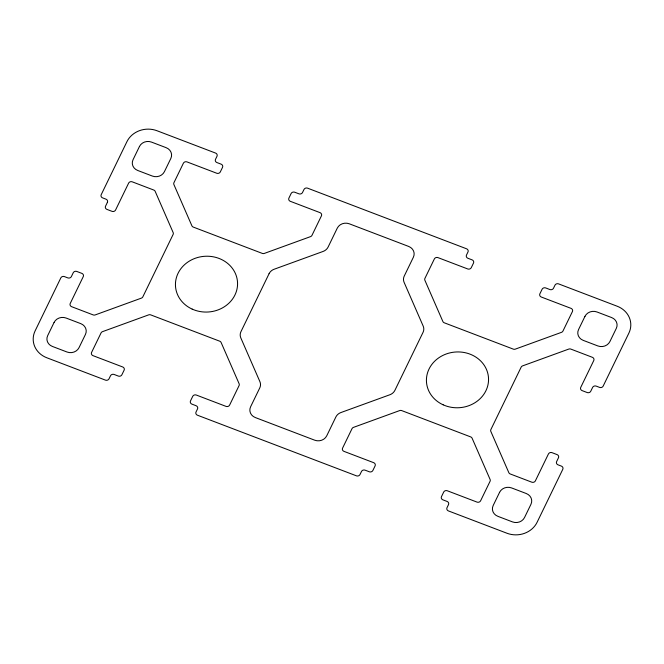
<?xml version="1.0" encoding="UTF-8"?>
<svg xmlns="http://www.w3.org/2000/svg" width="664" height="664" viewBox="0 0 664 664"><rect width="100%" height="100%" fill="white"/><g stroke="black" fill="none" stroke-linecap="round" stroke-linejoin="round"><path stroke-width="1" d="M107.377 202.395L105.476 206.321A2.739 2.465 -3.9 0 0 106.945 209.401L112.125 211.376A2.739 2.465 -3.9 0 0 115.578 210.007L128.617 183.139A2.739 2.465 -3.9 0 1 132.227 181.828L153.724 190.028A2.739 2.465 -3.9 0 1 155.177 191.365L173.155 232.574A2.739 2.465 -3.9 0 1 173.113 234.458L142.86 296.816A2.739 2.465 -3.9 0 1 141.341 298.144L95.234 314.91A2.739 2.465 -3.9 0 1 93.143 314.894L71.637 306.693A2.739 2.465 -3.9 0 1 70.226 303.473L83.266 276.606A2.739 2.465 -3.9 0 0 81.855 273.377L76.675 271.402A2.739 2.465 -3.9 0 0 73.223 272.771L71.388 276.556A2.739 2.465 -3.9 0 1 67.778 277.876L64.433 276.597A2.739 2.465 -3.9 0 0 60.822 277.909L35.117 330.888A22.85 20.518 -3.9 0 0 46.853 357.78L105.576 380.173A2.739 2.465 -3.9 0 0 109.029 378.804L110.498 375.774A2.739 2.465 -3.9 0 1 114.108 374.463L118.449 376.114A2.739 2.465 -3.9 0 0 121.902 374.745L124.168 370.055A2.739 2.465 -3.9 0 0 122.699 366.976L92.993 355.647A2.739 2.465 -3.9 0 1 91.59 352.418L101.028 332.971A2.739 2.465 -3.9 0 1 102.538 331.643L148.645 314.877A2.739 2.465 -3.9 0 1 150.745 314.894L219.676 341.18A2.739 2.465 -3.9 0 1 221.129 342.524L239.106 383.726A2.739 2.465 -3.9 0 1 239.065 385.61L229.628 405.065A2.739 2.465 -3.9 0 1 226.017 406.376L196.32 395.047A2.739 2.465 -3.9 0 0 192.709 396.366L190.443 401.048A2.739 2.465 -3.9 0 0 191.913 404.127L196.096 405.729A2.739 2.465 -3.9 0 1 197.507 408.958L195.971 412.128A2.739 2.465 -3.9 0 0 197.44 415.207L356.56 475.88A2.739 2.465 -3.9 0 0 360.012 474.511L361.482 471.49A2.739 2.465 -3.9 0 1 365.092 470.17L369.433 471.822A2.739 2.465 -3.9 0 0 372.886 470.452L375.085 465.912A2.739 2.465 -3.9 0 0 373.683 462.684L343.977 451.362A2.739 2.465 -3.9 0 1 342.574 448.134L352.011 428.678A2.739 2.465 -3.9 0 1 353.522 427.359L399.628 410.593A2.739 2.465 -3.9 0 1 401.72 410.601L470.66 436.895A2.739 2.465 -3.9 0 1 472.112 438.232L490.09 479.441A2.739 2.465 -3.9 0 1 490.049 481.325L480.611 500.772A2.739 2.465 -3.9 0 1 477.001 502.092L447.138 490.704A2.739 2.465 -3.9 0 0 443.693 492.074L441.419 496.763A2.739 2.465 -3.9 0 0 442.896 499.843L447.079 501.436A2.739 2.465 -3.9 0 1 448.482 504.665L446.955 507.835A2.739 2.465 -3.9 0 0 448.424 510.923L506.989 533.25A22.85 20.518 -3.9 0 0 537.085 522.311L562.781 469.332A2.739 2.465 -3.9 0 0 561.379 466.103L558.034 464.833A2.739 2.465 -3.9 0 1 556.623 461.604L558.524 457.67A2.739 2.465 -3.9 0 0 557.046 454.591L552.033 452.674A2.739 2.465 -3.9 0 0 548.423 453.993L535.383 480.861A2.739 2.465 -3.9 0 1 531.773 482.172L510.267 473.971A2.739 2.465 -3.9 0 1 508.815 472.627L490.837 431.426A2.739 2.465 -3.9 0 1 490.887 429.542L521.14 367.175A2.739 2.465 -3.9 0 1 522.659 365.856L568.757 349.09A2.739 2.465 -3.9 0 1 570.857 349.098L592.354 357.298A2.739 2.465 -3.9 0 1 593.765 360.527L580.668 387.535A2.739 2.465 -3.9 0 0 582.137 390.623L587.316 392.59A2.739 2.465 -3.9 0 0 590.769 391.221L592.603 387.436A2.739 2.465 -3.9 0 1 596.222 386.124L599.725 387.452A2.739 2.465 -3.9 0 0 603.178 386.083L628.883 333.112A22.85 20.518 -3.9 0 0 617.146 306.212L558.424 283.827A2.739 2.465 -3.9 0 0 554.971 285.196L553.502 288.226A2.739 2.465 -3.9 0 1 549.892 289.537L545.708 287.944A2.739 2.465 -3.9 0 0 542.098 289.255L539.824 293.936A2.739 2.465 -3.9 0 0 541.301 297.024L570.999 308.345A2.739 2.465 -3.9 0 1 572.409 311.574L562.972 331.029A2.739 2.465 -3.9 0 1 561.453 332.349L515.355 349.115A2.739 2.465 -3.9 0 1 513.255 349.106L444.316 322.812A2.739 2.465 -3.9 0 1 442.863 321.476L424.885 280.266A2.739 2.465 -3.9 0 1 424.927 278.382L434.364 258.935A2.739 2.465 -3.9 0 1 437.983 257.624L467.838 269.003A2.739 2.465 -3.9 0 0 471.291 267.633L473.556 262.944A2.739 2.465 -3.9 0 0 472.087 259.865L467.904 258.271A2.739 2.465 -3.9 0 1 466.493 255.042L468.029 251.872A2.739 2.465 -3.9 0 0 466.551 248.784L307.598 188.169A2.739 2.465 -3.9 0 0 303.988 189.481L302.518 192.51A2.739 2.465 -3.9 0 1 298.908 193.822L294.567 192.17A2.739 2.465 -3.9 0 0 291.114 193.539L288.848 198.229A2.739 2.465 -3.9 0 0 290.317 201.308L320.015 212.638A2.739 2.465 -3.9 0 1 321.426 215.866L311.989 235.313A2.739 2.465 -3.9 0 1 310.478 236.641L264.372 253.407A2.739 2.465 -3.9 0 1 262.272 253.391L193.332 227.105A2.739 2.465 -3.9 0 1 191.879 225.76L173.902 184.559A2.739 2.465 -3.9 0 1 173.951 182.675L183.388 163.22A2.739 2.465 -3.9 0 1 186.999 161.908L216.854 173.287A2.739 2.465 -3.9 0 0 220.307 171.918L222.515 167.378A2.739 2.465 -3.9 0 0 221.104 164.149L216.921 162.555A2.739 2.465 -3.9 0 1 215.509 159.327L217.045 156.156A2.739 2.465 -3.9 0 0 215.576 153.077L157.011 130.742A22.85 20.518 -3.9 0 0 126.915 141.689L101.144 194.809A2.739 2.465 -3.9 0 0 102.621 197.889L105.966 199.167A2.739 2.465 -3.9 0 1 107.377 202.395M54.091 322.43L47.667 335.669A9.138 8.209 -3.9 0 0 52.365 346.425L67.006 352.011A9.138 8.209 -3.9 0 0 79.041 347.637L85.465 334.39A9.138 8.209 -3.9 0 0 80.767 323.634L66.134 318.048A9.138 8.209 -3.9 0 0 54.091 322.43M139.465 146.47L133.041 159.717A9.138 8.209 -3.9 0 0 137.73 170.474L152.371 176.06A9.138 8.209 -3.9 0 0 164.415 171.677L170.839 158.439A9.138 8.209 -3.9 0 0 166.141 147.674L151.5 142.096A9.138 8.209 -3.9 0 0 139.465 146.47M269.094 273.659L240.966 331.635A9.138 8.209 -3.9 0 0 240.824 337.918L259.898 381.642A9.138 8.209 -3.9 0 1 259.757 387.925L250.602 406.783A9.138 8.209 -3.9 0 0 255.3 417.54L314.694 440.19A9.138 8.209 -3.9 0 0 326.738 435.816L335.884 416.959A9.138 8.209 -3.9 0 1 340.931 412.543L389.859 394.756A9.138 8.209 -3.9 0 0 394.906 390.332L423.034 332.365A9.138 8.209 -3.9 0 0 423.175 326.074L404.102 282.349A9.138 8.209 -3.9 0 1 404.243 276.066L413.39 257.209A9.138 8.209 -3.9 0 0 408.7 246.452L349.297 223.801A9.138 8.209 -3.9 0 0 337.262 228.175L328.116 247.033A9.138 8.209 -3.9 0 1 323.069 251.448L274.141 269.244A9.138 8.209 -3.9 0 0 269.094 273.659M499.585 492.314L493.161 505.561A9.138 8.209 -3.9 0 0 497.859 516.318L512.492 521.904A9.138 8.209 -3.9 0 0 524.535 517.522L530.959 504.283A9.138 8.209 -3.9 0 0 526.261 493.518L511.62 487.94A9.138 8.209 -3.9 0 0 499.585 492.314M584.959 316.363L578.535 329.601A9.138 8.209 -3.9 0 0 583.224 340.366L597.866 345.944A9.138 8.209 -3.9 0 0 609.901 341.57L616.333 328.323A9.138 8.209 -3.9 0 0 611.635 317.566L596.994 311.98A9.138 8.209 -3.9 0 0 584.959 316.363M192.186 309.109A31.075 27.905 -3.9 0 0 237.538 282.49A31.075 27.905 -3.9 0 0 189.796 260.827A31.075 27.905 -3.9 0 0 192.186 309.109M443.17 404.824A31.075 27.905 -3.9 0 0 488.521 378.206A31.075 27.905 -3.9 0 0 440.771 356.543A31.075 27.905 -3.9 0 0 443.17 404.824"/></g></svg>
